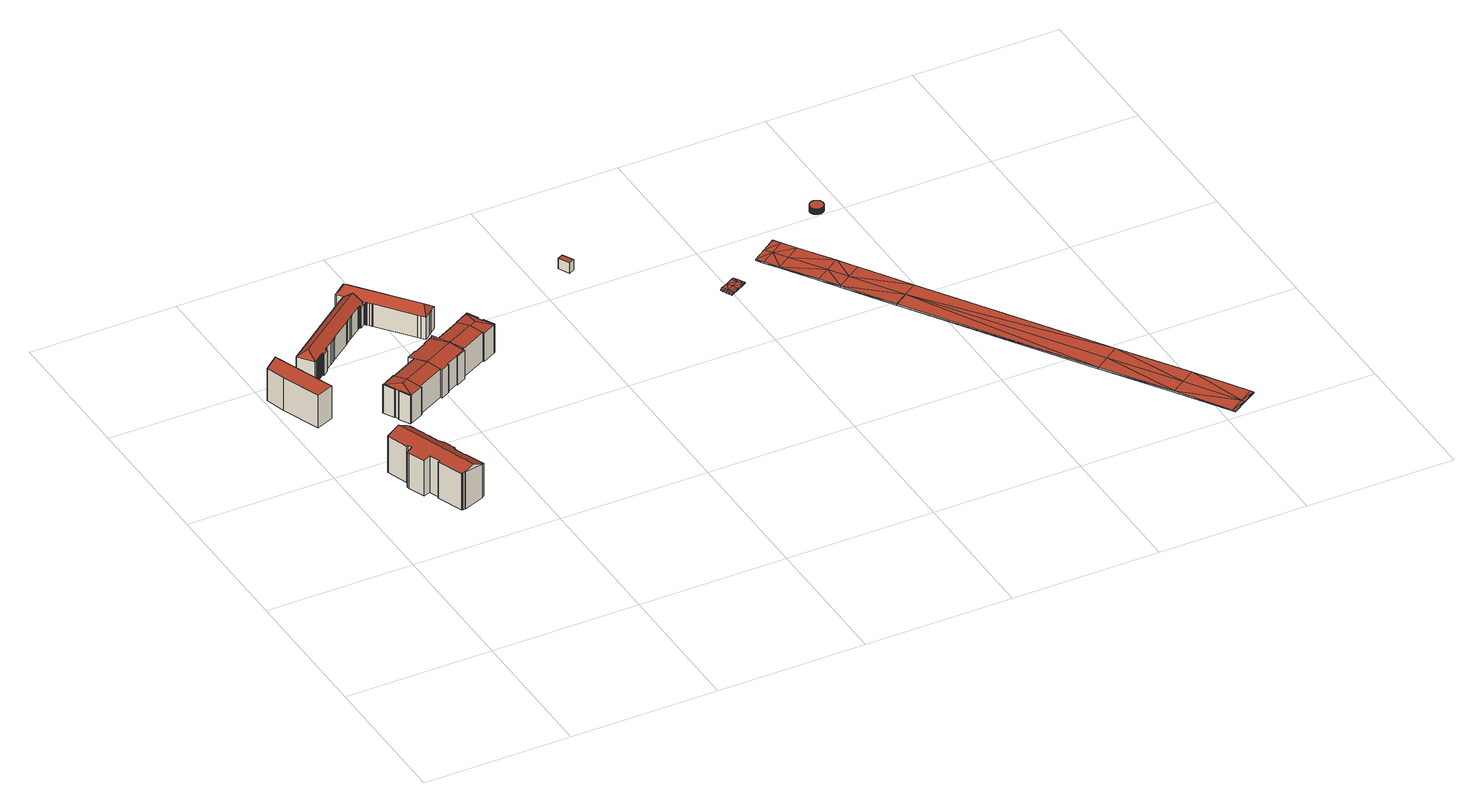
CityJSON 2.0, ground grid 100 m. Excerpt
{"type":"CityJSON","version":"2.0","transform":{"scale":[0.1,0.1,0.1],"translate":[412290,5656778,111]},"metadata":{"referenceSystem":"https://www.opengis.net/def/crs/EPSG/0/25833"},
"CityObjects":{
"building1":{"type":"Building","attributes":{"name":"Landespolizeipräsidium","Dachtyp_tdc":"tdcPolyFlatRoof","Gemeindeschluessel":14612000,"Dachneigung":0,"QualitaetDacherkennung":48,"Geometrietyp2DReferenz":"3000","measuredHeight":23.71,"function":"31001_3071","roofType":"1000"},"geometry":[{"type":"Solid","lod":"2","boundaries":[[[[0,1,2,3,4]],[[5,6,1,0]],[[6,7,2,1]],[[7,8,3,2]],[[8,9,4,3]],[[9,5,0,4]],[[9,8,7,6,5]]]],"semantics":{"surfaces":[{"type":"GroundSurface"},{"type":"WallSurface"},{"type":"RoofSurface"}],"values":[[0,1,1,1,1,1,2]]}}]},
"building2":{"type":"Building","attributes":{"name":"Sächsisches Staatsministerium für Regionalentwicklung","Dachtyp_tdc":"tdcFreeFormRoof","Gemeindeschluessel":14612000,"Dachneigung":30.03,"QualitaetDacherkennung":13,"Geometrietyp2DReferenz":"3000","measuredHeight":29.09,"function":"31001_3010","roofType":"5000"},"geometry":[{"type":"Solid","lod":"2","boundaries":[[[[10,11,12,13]],[[11,14,15,12]],[[14,16,17,15]],[[16,18,19,17]],[[18,20,21,19]],[[20,22,23,21]],[[22,24,25,23]],[[24,26,27,25]],[[26,28,29,27]],[[28,30,31,29]],[[30,32,33,31]],[[32,34,35,33]],[[34,36,37,35]],[[36,38,39,37]],[[38,40,41,39]],[[40,42,43,41]],[[42,44,45,43]],[[44,46,47,45]],[[46,48,49,47]],[[48,50,51,49]],[[50,52,53,51]],[[52,54,55,53]],[[54,56,57,55]],[[56,58,59,57]],[[58,60,61,59]],[[60,62,63,61]],[[62,64,65,63]],[[64,66,67,65]],[[66,68,69,67]],[[68,70,71,69]],[[70,72,73,71]],[[72,74,75,73]],[[74,76,77,75]],[[76,78,79,77]],[[78,80,81,79]],[[80,82,83,81]],[[82,84,85,83]],[[84,86,87,85]],[[86,88,89,87]],[[88,90,91,89]],[[90,92,93,91]],[[92,94,95,93]],[[94,96,97,95]],[[96,98,99,97]],[[98,100,101,99]],[[100,102,103,101]],[[102,104,105,103]],[[104,106,107,105]],[[106,108,109,107]],[[108,110,111,109]],[[110,112,113,111]],[[112,114,115,113]],[[114,116,117,115]],[[116,118,119,117]],[[118,120,121,119]],[[120,122,123,121]],[[122,124,125,123]],[[124,126,127,125]],[[126,128,129,127]],[[128,130,131,129]],[[130,132,133,131]],[[132,134,135,133]],[[134,136,137,135]],[[136,138,139,137]],[[138,140,141,139]],[[140,142,143,141]],[[142,144,145,143]],[[144,146,147,145]],[[146,148,149,147]],[[148,150,151,149]],[[150,152,153,151]],[[152,154,155,153]],[[154,156,157,155]],[[156,158,159,157]],[[158,160,161,159]],[[160,162,163,161]],[[162,164,165,163]],[[164,166,167,165]],[[166,168,169,167]],[[168,10,13,169]],[[154,152,150,148,146,144,142,140,138,136,134,132,130,128,170,171,164,162,160,158,156]],[[170,126,124,122,120,118,116,114,112,110,108,106,104,102,100,98,96,94,92,90,88,86,84,82,80,78,76,74,72,70,68,66,64,62,60,58,56,54,52,50,48,46,44,42,40,38,36,34,32,30,28,26,24,22,20,18,16,14,11,10,168,166,171]],[[166,164,171]],[[128,126,170]],[[13,12,15,17,19,21,23,25,27,29,31,33,35,37,39,41,43,45,47,49,51,53,55,57,59,61,63,65,67,69,71,73,75,77,79,81,83,85,87,89,91,93,95,97,99,101,103,105,107,109,111,113,115,117,119,121,123,125,127,129,131,133,135,137,139,141,143,145,147,149,151,153,155,157,159,161,163,165,167,169]]]],"semantics":{"surfaces":[{"type":"WallSurface"},{"type":"RoofSurface"},{"type":"GroundSurface"}],"values":[[0,0,0,0,0,0,0,0,0,0,0,0,0,0,0,0,0,0,0,0,0,0,0,0,0,0,0,0,0,0,0,0,0,0,0,0,0,0,0,0,0,0,0,0,0,0,0,0,0,0,0,0,0,0,0,0,0,0,0,0,0,0,0,0,0,0,0,0,0,0,0,0,0,0,0,0,0,0,0,0,1,1,0,0,2]]}}]},
"building3":{"type":"Building","attributes":{"name":"Sächsisches Staatsministerium des Innern","Dachtyp_tdc":"tdcHipAndGableRoof","Gemeindeschluessel":14612000,"Dachneigung":36.88,"QualitaetDacherkennung":78,"Geometrietyp2DReferenz":"3000","measuredHeight":21.02,"function":"31001_3010","roofType":"5000"},"geometry":[{"type":"Solid","lod":"2","boundaries":[[[[172,173,174,175]],[[173,176,177,174]],[[176,178,179,177]],[[178,180,181,179]],[[180,182,183,181]],[[182,184,185,183]],[[186,187,188,189]],[[187,190,191,188]],[[190,192,193,191]],[[192,194,195,193]],[[194,196,197,195]],[[196,198,199,197]],[[198,200,201,199]],[[200,202,203,201]],[[202,204,205,203]],[[204,206,207,205]],[[206,208,209,207]],[[208,210,211,209]],[[210,212,213,211]],[[212,214,215,213]],[[214,216,217,215]],[[216,218,219,217]],[[218,220,221,219]],[[220,222,223,221]],[[222,224,225,223]],[[224,226,227,225]],[[226,228,229,227]],[[228,230,231,229]],[[230,232,233,231]],[[184,186,189,185]],[[232,234,235,233]],[[234,236,237,235]],[[236,238,239,237]],[[238,240,241,239]],[[240,242,243,241]],[[242,244,245,243]],[[244,246,247,245]],[[246,248,249,247]],[[248,250,251,249]],[[250,252,253,251]],[[252,172,175,253]],[[248,246,254]],[[246,244,242,240,238,236,234,232,230,228,226,224,222,220,218,216,214,212,210,208,206,204,202,200,198,196,194,192,190,187,186,184,182,180,178,254]],[[178,176,173,172,252,250,248,254]],[[175,174,177,179,181,183,185,189,188,191,193,195,197,199,201,203,205,207,209,211,213,215,217,219,221,223,225,227,229,231,233,235,237,239,241,243,245,247,249,251,253]]]],"semantics":{"surfaces":[{"type":"WallSurface"},{"type":"RoofSurface"},{"type":"GroundSurface"}],"values":[[0,0,0,0,0,0,0,0,0,0,0,0,0,0,0,0,0,0,0,0,0,0,0,0,0,0,0,0,0,0,0,0,0,0,0,0,0,0,0,0,0,1,1,1,2]]}}]},
"building4":{"type":"Building","attributes":{"name":"Sächsisches Staatsministerium für Wissenschaft und Kunst","Gemeindeschluessel":14612000,"Geometrietyp2DReferenz":"3000","function":"31001_3010","roofType":"9999"},"children":["building4-1","building4-2","building4-3","building4-4","building4-5","building4-6","building4-7","building4-8","building4-9","building4-10","building4-11"]},
"building4-1":{"type":"BuildingPart","attributes":{"Dachtyp_tdc":"tdcGableRoof","Dachneigung":10.05,"QualitaetDacherkennung":56,"Geometrietyp2DReferenz":"3000","measuredHeight":22.48,"roofType":"3100"},"parents":["building4"],"geometry":[{"type":"MultiSurface","lod":"2","boundaries":[[[255,256,257,258]],[[259,260,261,262]],[[260,263,264,261]],[[263,265,266,264]],[[265,267,268,266]],[[267,269,270,268]],[[271,272,273,274]],[[275,269,267,265,263,260,259,256,255,276,277]],[[277,278,279,280,281,282,283,284,285,286,271,274,275]],[[272,287,288,289,290,291,292,293,294,258,257,262,261,264,266,268,270,295,296,273]],[[271,286,287,272]],[[286,285,288,287]],[[285,284,289,288]],[[284,283,290,289]],[[283,282,291,290]],[[282,281,297,292,291]]],"semantics":{"surfaces":[{"type":"WallSurface"},{"type":"RoofSurface"},{"type":"GroundSurface"}],"values":[0,0,0,0,0,0,0,1,1,2,0,0,0,0,0,0]}}]},
"building4-2":{"type":"BuildingPart","attributes":{"Dachtyp_tdc":"tdcGableRoof","Dachneigung":10.01,"QualitaetDacherkennung":70,"Geometrietyp2DReferenz":"3000","measuredHeight":22.45,"roofType":"3100"},"parents":["building4"],"geometry":[{"type":"MultiSurface","lod":"2","boundaries":[[[298,299,300,301]],[[299,302,303,300]],[[302,274,273,303]],[[269,267,268,270]],[[267,304,305,268]],[[306,274,302,299,298,307]],[[307,304,267,269,275,306]],[[305,308,301,300,303,273,296,295,270,268]]],"semantics":{"surfaces":[{"type":"WallSurface"},{"type":"RoofSurface"},{"type":"GroundSurface"}],"values":[0,0,0,0,0,1,1,2]}}]},
"building4-3":{"type":"BuildingPart","attributes":{"Dachtyp_tdc":"tdcFreeFormRoof","Dachneigung":45.56,"QualitaetDacherkennung":24,"Geometrietyp2DReferenz":"3000","measuredHeight":21.13,"roofType":"5000"},"parents":["building4"],"geometry":[{"type":"MultiSurface","lod":"2","boundaries":[[[309,310,311,312,313]],[[310,314,315,311]],[[314,316,317,318,315]],[[319,316,314]],[[320,319,314,310]],[[320,310,309]],[[319,320,309,316]],[[312,311,315,318]]],"semantics":{"surfaces":[{"type":"WallSurface"},{"type":"RoofSurface"},{"type":"GroundSurface"}],"values":[0,0,0,1,1,1,1,2]}}]},
"building4-4":{"type":"BuildingPart","attributes":{"Dachtyp_tdc":"tdcFreeFormRoof","Dachneigung":44.05,"QualitaetDacherkennung":21,"Geometrietyp2DReferenz":"3000","measuredHeight":21.15,"roofType":"5000"},"parents":["building4"],"geometry":[{"type":"MultiSurface","lod":"2","boundaries":[[[321,322,323,324,325]],[[326,327,328,329,330]],[[327,321,325,328]],[[331,327,326]],[[332,331,326,322]],[[332,322,321]],[[331,332,321,327]],[[325,324,329,328]]],"semantics":{"surfaces":[{"type":"WallSurface"},{"type":"RoofSurface"},{"type":"GroundSurface"}],"values":[0,0,0,1,1,1,1,2]}}]},
"building4-5":{"type":"BuildingPart","attributes":{"Dachtyp_tdc":"tdcHipAndGableRoof","Dachneigung":10.04,"QualitaetDacherkennung":52,"Geometrietyp2DReferenz":"3000","measuredHeight":22.48,"roofType":"5000"},"parents":["building4"],"geometry":[{"type":"MultiSurface","lod":"2","boundaries":[[[333,298,301,334]],[[304,335,336,305]],[[335,313,312,336]],[[317,330,329,318]],[[323,337,338,324]],[[337,339,340,338]],[[339,333,334,340]],[[323,330,317,313,341]],[[313,335,304,307,341]],[[307,298,333,339,337,323,341]],[[334,301,308,305,336,312,318,329,324,338,340]]],"semantics":{"surfaces":[{"type":"WallSurface"},{"type":"RoofSurface"},{"type":"GroundSurface"}],"values":[0,0,0,0,0,0,0,1,1,1,2]}}]},
"building4-6":{"type":"BuildingPart","attributes":{"Dachtyp_tdc":"tdcFreeFormRoof","Dachneigung":40.74,"QualitaetDacherkennung":33,"Geometrietyp2DReferenz":"3000","measuredHeight":21.08,"roofType":"5000"},"parents":["building4"],"geometry":[{"type":"MultiSurface","lod":"2","boundaries":[[[342,343,344,345,346]],[[343,347,348,344]],[[347,349,350,351,348]],[[352,349,347]],[[353,352,347,343]],[[353,343,342]],[[352,353,342,349]],[[345,344,348,351]]],"semantics":{"surfaces":[{"type":"WallSurface"},{"type":"RoofSurface"},{"type":"GroundSurface"}],"values":[0,0,0,1,1,1,1,2]}}]},
"building4-7":{"type":"BuildingPart","attributes":{"Dachtyp_tdc":"tdcFreeFormRoof","Dachneigung":37.16,"QualitaetDacherkennung":34,"Geometrietyp2DReferenz":"3000","measuredHeight":21.09,"roofType":"5000"},"parents":["building4"],"geometry":[{"type":"MultiSurface","lod":"2","boundaries":[[[354,355,356,357]],[[355,358,359,360,356]],[[361,362,363,364,365]],[[362,354,357,363]],[[358,355,366]],[[355,354,362,367,366]],[[362,361,367]],[[361,358,366,367]],[[357,356,360,364,363]]],"semantics":{"surfaces":[{"type":"WallSurface"},{"type":"RoofSurface"},{"type":"GroundSurface"}],"values":[0,0,0,0,1,1,1,1,2]}}]},
"building4-8":{"type":"BuildingPart","attributes":{"Dachtyp_tdc":"tdcHipAndGableRoof","Dachneigung":10.09,"QualitaetDacherkennung":54,"Geometrietyp2DReferenz":"3000","measuredHeight":22.41,"roofType":"5000"},"parents":["building4"],"geometry":[{"type":"MultiSurface","lod":"2","boundaries":[[[368,369,370,371]],[[369,346,345,370]],[[350,365,364,351]],[[359,372,373,360]],[[372,374,375,373]],[[359,365,350,346,376]],[[346,369,368,377,378,376]],[[378,374,372,359,376]],[[379,371,370,345,351,364,360,373,375]]],"semantics":{"surfaces":[{"type":"WallSurface"},{"type":"RoofSurface"},{"type":"GroundSurface"}],"values":[0,0,0,0,0,1,1,1,2]}}]},
"building4-9":{"type":"BuildingPart","attributes":{"Dachtyp_tdc":"tdcGableRoof","Dachneigung":10,"QualitaetDacherkennung":72,"Geometrietyp2DReferenz":"3000","measuredHeight":22.41,"roofType":"3100"},"parents":["building4"],"geometry":[{"type":"MultiSurface","lod":"2","boundaries":[[[374,380,381,375]],[[382,383,384,385]],[[383,386,368,371,384]],[[387,388,386,383,382,389]],[[374,378,388,387,390,380]],[[375,381,385,384,371,379]]],"semantics":{"surfaces":[{"type":"WallSurface"},{"type":"RoofSurface"},{"type":"GroundSurface"}],"values":[0,0,0,1,1,2]}}]},
"building4-10":{"type":"BuildingPart","attributes":{"Dachtyp_tdc":"tdcPolyFlatRoof","Dachneigung":0,"QualitaetDacherkennung":27,"Geometrietyp2DReferenz":"3000","measuredHeight":21,"roofType":"1000"},"parents":["building4"],"geometry":[{"type":"MultiSurface","lod":"2","boundaries":[[[391,392,393,257,256]],[[392,394,395,393]],[[394,396,259,262,395]],[[396,394,392,391]],[[257,393,395,262]]],"semantics":{"surfaces":[{"type":"WallSurface"},{"type":"RoofSurface"},{"type":"GroundSurface"}],"values":[0,0,0,1,2]}}]},
"building4-11":{"type":"BuildingPart","attributes":{"Dachtyp_tdc":"tdcFreeFormRoof","Dachneigung":77.67,"QualitaetDacherkennung":35,"Geometrietyp2DReferenz":"3000","measuredHeight":22.36,"roofType":"5000"},"parents":["building4"],"geometry":[{"type":"MultiSurface","lod":"2","boundaries":[[[397,398,382,385,399]],[[400,401,255,258,381,380]],[[297,402,403,292]],[[402,397,399,403]],[[404,278,405,276,401,406,407]],[[401,400,406]],[[400,390,389,398,397,407,406]],[[397,402,297,280,404,407]],[[399,385,381,258,294,293,292,403]]],"semantics":{"surfaces":[{"type":"WallSurface"},{"type":"RoofSurface"},{"type":"GroundSurface"}],"values":[0,0,0,0,1,1,1,1,2]}}]},
"building5":{"type":"Building","attributes":{"name":"Staatsbetrieb Sächsisches Immobilien- und Baumanagement","Dachtyp_tdc":"tdcFreeFormRoof","Gemeindeschluessel":14612000,"Dachneigung":37.52,"QualitaetDacherkennung":80,"Geometrietyp2DReferenz":"3000","measuredHeight":21.15,"function":"31001_3010","roofType":"5000"},"geometry":[{"type":"Solid","lod":"2","boundaries":[[[[408,409,410,411]],[[409,412,413,410]],[[412,414,415,413]],[[414,416,417,415]],[[416,418,419,417]],[[418,420,421,419]],[[420,422,423,421]],[[422,424,425,423]],[[424,426,427,425]],[[426,428,429,427]],[[428,430,431,429]],[[430,432,433,431]],[[432,434,435,433]],[[434,436,437,435]],[[436,438,439,437]],[[438,440,441,439]],[[440,442,443,441]],[[442,444,445,443]],[[444,446,447,445]],[[446,448,449,447]],[[448,450,181,449]],[[450,451,177,181]],[[451,408,411,177]],[[452,412,409]],[[424,422,453,454,428,426]],[[430,454,453,452,409,408,451,450,448,446,444,442,440,438,436,434,432]],[[453,422,420,418,416,414,412,452]],[[430,428,454]],[[411,410,413,415,417,419,421,423,425,427,429,431,433,435,437,439,441,443,445,447,449,181,177]]]],"semantics":{"surfaces":[{"type":"WallSurface"},{"type":"RoofSurface"},{"type":"GroundSurface"}],"values":[[0,0,0,0,0,0,0,0,0,0,0,0,0,0,0,0,0,0,0,0,0,0,0,1,1,1,1,0,2]]}}]},
"building6":{"type":"Building","attributes":{"Dachtyp_tdc":"tdcPolyFlatRoof","Gemeindeschluessel":14612000,"Dachneigung":0,"QualitaetDacherkennung":51,"Geometrietyp2DReferenz":"3000","measuredHeight":7.57,"function":"31001_9998","roofType":"1000"},"geometry":[{"type":"Solid","lod":"2","boundaries":[[[[455,456,457,458]],[[456,459,460,457]],[[459,461,462,460]],[[461,455,458,462]],[[461,459,456,455]],[[458,457,460,462]]]],"semantics":{"surfaces":[{"type":"WallSurface"},{"type":"RoofSurface"},{"type":"GroundSurface"}],"values":[[0,0,0,0,1,2]]}}]},
"building7":{"type":"Building","attributes":{"gemHoehe":0,"BauwerkHoehe":1,"Breite":8.5,"BodenHoehe":111.35,"Erfassungsdatum_Objekt":"2022-03-29","Gemeindeschluessel":"14612000","Geometrietyp2DReferenz":"3000","measuredHeight":1,"function":"53001_1800"},"geometry":[{"type":"MultiSurface","lod":"2","boundaries":[[[463,464,465]],[[463,465,466]],[[466,465,467]],[[467,465,468]],[[467,468,469]],[[467,469,470]],[[470,469,471]],[[471,469,472]],[[464,473,474]],[[464,474,465]],[[465,474,475]],[[465,475,468]],[[468,475,476]],[[468,476,477]],[[468,477,478]],[[468,478,469]],[[469,478,472]],[[472,478,479]],[[464,463,480]],[[464,480,481]],[[463,466,482]],[[463,482,480]],[[466,467,483]],[[466,483,482]],[[467,470,484]],[[467,484,483]],[[470,471,485]],[[470,485,484]],[[471,472,486]],[[471,486,485]],[[472,479,487]],[[472,487,486]],[[479,478,488]],[[479,488,487]],[[478,477,489]],[[478,489,488]],[[477,476,490]],[[477,490,489]],[[476,475,491]],[[476,491,490]],[[475,474,492]],[[475,492,491]],[[474,473,493]],[[474,493,492]],[[473,464,481]],[[473,481,493]],[[494,481,480]],[[482,494,480]],[[483,494,482]],[[495,494,483]],[[496,495,483]],[[484,496,483]],[[485,496,484]],[[486,496,485]],[[492,493,481]],[[494,492,481]],[[491,492,494]],[[495,491,494]],[[490,491,495]],[[489,490,495]],[[488,489,495]],[[496,488,495]],[[486,488,496]],[[487,488,486]]],"semantics":{"surfaces":[{"type":"RoofSurface"},{"type":"WallSurface"},{"type":"GroundSurface"}],"values":[0,0,0,0,0,0,0,0,0,0,0,0,0,0,0,0,0,0,1,1,1,1,1,1,1,1,1,1,1,1,1,1,1,1,1,1,1,1,1,1,1,1,1,1,1,1,2,2,2,2,2,2,2,2,2,2,2,2,2,2,2,2,2,2]}}]},
"building8":{"type":"Building","attributes":{"name":"Albertbrücke","Erfassungsdatum_Objekt":"2022-03-29","BodenHoehe":114.48,"gemHoehe":0,"BauwerkHoehe":1,"Breite":22,"Gemeindeschluessel":"14612000","Geometrietyp2DReferenz":"3000","measuredHeight":1,"function":"53001_1800"},"geometry":[{"type":"MultiSurface","lod":"2","boundaries":[[[497,498,499]],[[497,499,500]],[[501,497,500]],[[501,500,502]],[[503,504,501]],[[503,501,502]],[[505,506,507]],[[507,506,508]],[[507,508,503]],[[503,508,504]],[[509,505,507]],[[509,507,510]],[[511,512,509]],[[511,509,510]],[[513,512,511]],[[513,511,514]],[[515,513,516]],[[516,513,514]],[[517,515,516]],[[517,516,518]],[[500,499,519]],[[500,519,520]],[[502,500,521]],[[502,521,522]],[[521,500,520]],[[503,502,523]],[[523,502,524]],[[524,502,522]],[[507,503,523]],[[507,523,525]],[[510,507,525]],[[510,525,526]],[[510,526,527]],[[511,510,528]],[[528,510,529]],[[529,510,527]],[[514,511,528]],[[514,528,530]],[[516,514,531]],[[516,531,532]],[[531,514,530]],[[518,516,532]],[[518,532,533]],[[499,498,534]],[[499,534,535]],[[498,497,536]],[[498,536,534]],[[497,501,537]],[[497,537,536]],[[501,504,538]],[[501,538,537]],[[504,508,539]],[[504,539,538]],[[508,506,540]],[[508,540,539]],[[506,505,541]],[[506,541,540]],[[505,509,542]],[[505,542,541]],[[509,512,543]],[[509,543,542]],[[512,513,544]],[[512,544,543]],[[513,515,545]],[[513,545,544]],[[515,517,546]],[[515,546,545]],[[517,518,547]],[[517,547,546]],[[518,533,548]],[[518,548,547]],[[533,532,549]],[[533,549,548]],[[532,531,550]],[[532,550,549]],[[531,530,551]],[[531,551,550]],[[530,528,552]],[[530,552,551]],[[528,529,553]],[[528,553,552]],[[529,527,554]],[[529,554,553]],[[527,526,555]],[[527,555,554]],[[526,525,556]],[[526,556,555]],[[525,523,557]],[[525,557,556]],[[523,524,558]],[[523,558,557]],[[524,522,559]],[[524,559,558]],[[522,521,560]],[[522,560,559]],[[521,520,561]],[[521,561,560]],[[520,519,562]],[[520,562,561]],[[519,499,535]],[[519,535,562]],[[558,563,557]],[[559,563,558]],[[557,564,565]],[[556,557,565]],[[556,565,566]],[[555,556,566]],[[554,555,566]],[[552,566,567]],[[553,566,552]],[[554,566,553]],[[552,567,568]],[[551,552,568]],[[550,568,569]],[[549,550,569]],[[551,568,550]],[[549,569,547]],[[548,549,547]],[[570,535,536]],[[570,536,537]],[[563,570,537]],[[537,538,564]],[[563,537,564]],[[565,540,541]],[[539,540,565]],[[564,539,565]],[[538,539,564]],[[565,541,542]],[[566,565,542]],[[542,543,567]],[[566,542,567]],[[567,543,544]],[[568,567,544]],[[569,544,545]],[[568,544,569]],[[569,545,546]],[[547,569,546]],[[562,535,570]],[[561,562,570]],[[560,570,563]],[[559,560,563]],[[561,570,560]],[[557,563,564]],[[535,534,536]]],"semantics":{"surfaces":[{"type":"RoofSurface"},{"type":"WallSurface"},{"type":"GroundSurface"}],"values":[0,0,0,0,0,0,0,0,0,0,0,0,0,0,0,0,0,0,0,0,0,0,0,0,0,0,0,0,0,0,0,0,0,0,0,0,0,0,0,0,0,0,0,1,1,1,1,1,1,1,1,1,1,1,1,1,1,1,1,1,1,1,1,1,1,1,1,1,1,1,1,1,1,1,1,1,1,1,1,1,1,1,1,1,1,1,1,1,1,1,1,1,1,1,1,1,1,1,1,1,1,2,2,2,2,2,2,2,2,2,2,2,2,2,2,2,2,2,2,2,2,2,2,2,2,2,2,2,2,2,2,2,2,2,2,2,2,2,2,2,2,2,2,2]}}]},
"building9":{"type":"Building","attributes":{"Dachtyp_tdc":"tdcPolyFlatRoof","Gemeindeschluessel":14612000,"Dachneigung":0,"QualitaetDacherkennung":85,"Geometrietyp2DReferenz":"3000","measuredHeight":4,"function":"31001_9998","roofType":"1000"},"geometry":[{"type":"Solid","lod":"2","boundaries":[[[[571,572,573,574]],[[572,575,576,573]],[[575,577,578,576]],[[577,579,580,578]],[[579,581,582,580]],[[581,583,584,582]],[[583,585,586,584]],[[585,587,588,586]],[[587,589,590,588]],[[589,591,592,590]],[[591,593,594,592]],[[593,595,596,594]],[[595,597,598,596]],[[597,599,600,598]],[[599,601,602,600]],[[601,603,604,602]],[[603,605,606,604]],[[605,607,608,606]],[[607,609,610,608]],[[609,611,612,610]],[[611,613,614,612]],[[613,615,616,614]],[[615,617,618,616]],[[617,619,620,618]],[[619,621,622,620]],[[621,623,624,622]],[[623,625,626,624]],[[625,627,628,626]],[[627,629,630,628]],[[629,631,632,630]],[[631,633,634,632]],[[633,635,636,634]],[[635,637,638,636]],[[637,639,640,638]],[[639,641,642,640]],[[641,643,644,642]],[[643,645,646,644]],[[645,647,648,646]],[[647,649,650,648]],[[649,651,652,650]],[[651,653,654,652]],[[653,655,656,654]],[[655,657,658,656]],[[657,659,660,658]],[[659,661,662,660]],[[661,663,664,662]],[[663,665,666,664]],[[665,667,668,666]],[[667,669,670,668]],[[669,671,672,670]],[[671,673,674,672]],[[673,675,676,674]],[[675,677,678,676]],[[677,679,680,678]],[[679,681,682,680]],[[681,683,684,682]],[[683,685,686,684]],[[685,687,688,686]],[[687,689,690,688]],[[689,691,692,690]],[[691,693,694,692]],[[693,695,696,694]],[[695,697,698,696]],[[697,699,700,698]],[[699,701,702,700]],[[701,703,704,702]],[[703,705,706,704]],[[705,707,708,706]],[[707,709,710,708]],[[709,711,712,710]],[[711,713,714,712]],[[713,715,716,714]],[[715,717,718,716]],[[717,719,720,718]],[[719,721,722,720]],[[721,723,724,722]],[[723,725,726,724]],[[725,727,728,726]],[[727,729,730,728]],[[729,731,732,730]],[[731,733,734,732]],[[733,735,736,734]],[[735,737,738,736]],[[737,739,740,738]],[[739,571,574,740]],[[739,737,735,733,731,729,727,725,723,721,719,717,715,713,711,709,707,705,703,701,699,697,695,693,691,689,687,685,683,681,679,677,675,673,671,669,667,665,663,661,659,657,655,653,651,649,647,645,643,641,639,637,635,633,631,629,627,625,623,621,619,617,615,613,611,609,607,605,603,601,599,597,595,593,591,589,587,585,583,581,579,577,575,572,571]],[[574,573,576,578,580,582,584,586,588,590,592,594,596,598,600,602,604,606,608,610,612,614,616,618,620,622,624,626,628,630,632,634,636,638,640,642,644,646,648,650,652,654,656,658,660,662,664,666,668,670,672,674,676,678,680,682,684,686,688,690,692,694,696,698,700,702,704,706,708,710,712,714,716,718,720,722,724,726,728,730,732,734,736,738,740]]]],"semantics":{"surfaces":[{"type":"WallSurface"},{"type":"RoofSurface"},{"type":"GroundSurface"}],"values":[[0,0,0,0,0,0,0,0,0,0,0,0,0,0,0,0,0,0,0,0,0,0,0,0,0,0,0,0,0,0,0,0,0,0,0,0,0,0,0,0,0,0,0,0,0,0,0,0,0,0,0,0,0,0,0,0,0,0,0,0,0,0,0,0,0,0,0,0,0,0,0,0,0,0,0,0,0,0,0,0,0,0,0,0,0,1,2]]}}]}
},
"vertices":[
[263,2518,29],[143,2471,29],[48,2725,29],[7,2860,29],[105,2940,29],[263,2518,267],[143,2471,267],[48,2725,267],[7,2860,267],[105,2940,267],
[479,1943,266],[481,1938,266],[481,1938,29],[479,1943,29],[484,1939,264],[484,1939,29],[537,1799,264],[537,1799,29],[534,1798,266],[534,1798,29],[562,1723,266],[562,1723,29],[565,1724,264],[565,1724,29],[566,1722,264],[566,1722,29],[568,1721,263],[568,1721,29],[569,1719,263],[569,1719,29],[570,1718,262],[570,1718,29],[572,1717,262],[572,1717,29],[575,1715,261],[575,1715,29],[576,1715,260],[576,1715,29],[578,1714,259],[578,1714,29],[580,1713,258],[580,1713,29],[582,1713,257],[582,1713,29],[586,1713,255],[586,1713,29],[589,1713,253],[589,1713,29],[590,1713,253],[590,1713,29],[592,1712,252],[592,1712,29],[593,1708,252],[593,1708,29],[597,1710,250],[597,1710,29],[599,1705,250],[599,1705,29],[601,1705,248],[601,1705,29],[604,1699,248],[604,1699,29],[602,1698,249],[602,1698,29],[621,1647,249],[621,1647,29],[623,1648,248],[623,1648,29],[626,1641,248],[626,1641,29],[624,1641,249],[624,1641,29],[625,1637,249],[625,1637,29],[621,1636,252],[621,1636,29],[623,1631,252],[623,1631,29],[622,1630,252],[622,1630,29],[620,1629,254],[620,1629,29],[619,1628,255],[619,1628,29],[617,1627,256],[617,1627,29],[616,1625,257],[616,1625,29],[615,1623,258],[615,1623,29],[614,1622,258],[614,1622,29],[613,1620,259],[613,1620,29],[612,1619,260],[612,1619,29],[612,1617,260],[612,1617,29],[611,1615,261],[611,1615,29],[611,1613,262],[611,1613,29],[611,1611,262],[611,1611,29],[611,1610,263],[611,1610,29],[611,1608,263],[611,1608,29],[611,1606,263],[611,1606,29],[611,1604,263],[611,1604,29],[607,1603,266],[607,1603,29],[635,1528,266],[635,1528,29],[641,1530,262],[641,1530,29],[692,1394,262],[692,1394,29],[686,1392,266],[686,1392,29],[689,1386,266],[689,1386,29],[670,1379,277],[670,1379,29],[671,1375,277],[671,1375,29],[530,1323,302],[530,1323,29],[529,1327,302],[529,1327,29],[512,1321,297],[512,1321,29],[509,1327,297],[509,1327,29],[504,1325,296],[504,1325,29],[439,1498,296],[439,1498,29],[449,1501,298],[449,1501,29],[422,1573,298],[422,1573,29],[375,1556,286],[375,1556,29],[333,1668,286],[333,1668,29],[327,1684,286],[327,1684,29],[368,1700,297],[368,1700,29],[356,1732,297],[356,1732,29],[349,1729,295],[349,1729,29],[297,1869,295],[297,1869,29],[301,1870,296],[301,1870,29],[298,1876,296],[298,1876,29],[320,1884,301],[320,1884,29],[320,1885,301],[320,1885,29],[457,1936,280],[457,1936,29],[458,1935,280],[458,1935,29],[602,1350,320],[392,1912,320],
[783,3375,181],[794,3383,181],[794,3383,18],[783,3375,18],[809,3395,181],[809,3395,18],[848,3345,229],[848,3345,18],[889,3295,180],[889,3295,18],[881,3290,180],[881,3290,18],[888,3281,172],[888,3281,18],[861,3261,172],[854,3269,180],[854,3269,18],[861,3261,18],[847,3263,180],[847,3263,18],[844,3261,180],[844,3261,18],[841,3260,180],[841,3260,18],[838,3258,181],[838,3258,18],[765,3202,181],[765,3202,18],[748,3189,181],[748,3189,18],[720,3168,181],[720,3168,18],[704,3156,181],[704,3156,18],[570,3053,180],[570,3053,18],[553,3040,180],[553,3040,18],[526,3019,179],[526,3019,18],[478,2985,181],[478,2985,18],[476,2983,181],[476,2983,18],[473,2981,181],[473,2981,18],[470,2979,181],[470,2979,18],[463,2974,181],[463,2974,18],[470,2965,173],[470,2965,18],[438,2941,172],[438,2941,18],[431,2950,181],[431,2950,18],[424,2943,181],[424,2943,18],[421,2942,181],[421,2942,18],[419,2940,181],[419,2940,18],[416,2938,181],[416,2938,18],[409,2933,181],[409,2933,18],[396,2923,181],[396,2923,18],[384,2913,181],[384,2913,18],[375,2907,181],[375,2907,18],[362,2897,181],[362,2897,18],[347,2886,181],[347,2886,18],[271,2987,181],[271,2987,18],[285,2997,181],[285,2997,18],[772,3366,181],[772,3366,18],[339,2960,229],
[1146,2509,239],[1150,2503,237],[1150,2503,30],[1146,2509,30],[1084,2469,237],[1000,2426,237],[1000,2426,30],[1084,2469,30],[1003,2420,236],[1003,2420,30],[941,2388,236],[941,2388,30],[935,2398,238],[935,2398,30],[935,2399,238],[935,2399,30],[828,2608,230],[828,2608,30],[849,2567,30],[849,2567,238],[893,2482,255],[1139,2523,241],[1104,2591,255],[1069,2658,241],[1042,2711,231],[1041,2713,230],[1039,2717,230],[978,2685,230],[979,2683,230],[981,2680,231],[893,2635,231],[892,2639,230],[892,2639,30],[893,2635,30],[981,2680,30],[979,2683,30],[978,2685,30],[1039,2717,30],[1042,2711,30],[1104,2591,30],[893,2482,30],[892,2482,30],[1039,2717,214],
[660,2468,238],[679,2478,238],[679,2478,30],[660,2468,30],[807,2545,238],[807,2545,30],[747,2301,238],[747,2301,30],[892,2482,255],[704,2384,255],[704,2384,30],
[655,2244,238],[650,2242,238],[650,2242,30],[655,2244,30],[655,2244,237],[611,2318,238],[611,2318,30],[616,2321,238],[616,2321,237],[616,2321,30],[615,2317,241],[651,2245,241],
[558,2422,238],[564,2425,238],[564,2425,237],[564,2425,30],[558,2422,30],[602,2348,238],[596,2345,238],[596,2345,30],[602,2348,30],[602,2348,237],[598,2350,242],[562,2421,241],
[657,2474,237],[657,2474,30],[751,2293,237],[751,2293,30],[615,2452,237],[615,2452,30],[624,2456,237],[624,2456,30],[658,2360,255],
[1342,2829,238],[1348,2831,238],[1348,2831,30],[1342,2829,30],[1342,2829,236],[1386,2757,238],[1386,2757,30],[1380,2754,238],[1380,2754,236],[1380,2754,30],[1382,2758,241],[1347,2827,241],
[1404,2724,238],[1441,2651,238],[1441,2651,30],[1404,2724,30],[1435,2648,238],[1435,2648,236],[1435,2648,30],[1396,2724,238],[1402,2727,238],[1402,2727,30],[1396,2724,30],[1396,2724,236],[1437,2652,241],[1400,2723,241],
[1250,2775,237],[1248,2780,236],[1248,2780,30],[1250,2775,30],[1342,2599,236],[1342,2599,30],[1337,2608,238],[1337,2608,30],[1340,2714,254],[1251,2774,238],[1294,2691,254],[1294,2691,30],
[1151,2512,238],[1151,2512,30],[1064,2679,238],[1113,2704,238],[1113,2704,30],[1064,2679,30],[1250,2775,238],[1107,2596,254],[1293,2692,254],[1074,2660,241],[1141,2532,241],
[1150,2503,240],[1153,2496,240],[1153,2496,30],[1087,2462,240],[1087,2462,30],[1084,2469,240],
[1046,2713,241],[1064,2679,241],[1046,2713,30],[1151,2512,241],[1146,2509,241],[1044,2719,214],[1044,2719,30],[1042,2711,241],[1104,2591,241],[1147,2513,254],[1045,2710,252],
[780,3430,182],[776,3436,182],[776,3436,18],[780,3430,18],[874,3515,180],[874,3515,18],[885,3502,180],[885,3502,18],[891,3495,180],[891,3495,18],[1223,3082,180],[1223,3082,18],[1226,3077,180],[1226,3077,18],[1246,3053,180],[1246,3053,18],[1209,3023,181],[1209,3023,18],[1189,3008,181],[1189,3008,18],[1147,2974,182],[1147,2974,18],[1128,2998,183],[1128,2998,18],[1112,3017,183],[1112,3017,18],[931,3243,183],[931,3243,18],[929,3245,182],[929,3245,18],[927,3247,182],[927,3247,18],[917,3260,182],[917,3260,18],[906,3273,182],[906,3273,18],[904,3276,182],[904,3276,18],[902,3279,183],[902,3279,18],[900,3282,183],[900,3282,18],[889,3295,182],[809,3395,183],[848,3444,230],[1170,3043,230],[1147,2974,183],
[2227,3266,90],[2267,3191,90],[2267,3191,14],[2227,3266,14],[2229,3171,90],[2229,3171,14],[2190,3246,90],[2190,3246,14],
[2948,2602,13],[2968,2565,13],[2986,2574,13],[2966,2612,13],[3006,2633,13],[3026,2596,13],[3074,2623,13],[3053,2660,13],[3070,2669,13],[3091,2632,13],[2988,2527,13],[3006,2537,13],[3046,2558,13],[3046,2559,13],[3047,2559,13],[3095,2586,13],[3112,2595,13],[2948,2602,3],[2968,2565,3],[2966,2612,3],[3006,2633,3],[3053,2660,3],[3070,2669,3],[3091,2632,3],[3112,2595,3],[3095,2586,3],[3047,2559,3],[3046,2559,3],[3046,2558,3],[3006,2537,3],[2988,2527,3],[2986,2574,3],[3026,2596,3],[3074,2623,3],
[5049,27,45],[5060,10,45],[5152,70,45],[5141,86,45],[4833,361,45],[4925,422,45],[4636,848,45],[4545,787,45],[3787,1932,45],[3788,1931,45],[3879,1992,45],[4544,788,45],[3577,2254,45],[3669,2315,45],[3589,2436,45],[3497,2375,45],[3350,2598,45],[3441,2659,45],[3291,2685,45],[3382,2747,45],[3257,2735,45],[3348,2796,45],[5244,129,45],[5234,146,45],[5017,481,45],[5016,482,45],[4728,910,45],[5016,483,45],[3971,2052,45],[3762,2375,45],[3761,2375,45],[3681,2497,45],[3761,2376,45],[3533,2720,45],[3532,2721,45],[3473,2808,45],[3440,2858,45],[5060,10,35],[5152,70,35],[5049,27,35],[4833,361,35],[4545,787,35],[4544,788,35],[3788,1931,35],[3787,1932,35],[3577,2254,35],[3497,2375,35],[3350,2598,35],[3291,2685,35],[3257,2735,35],[3348,2796,35],[3440,2858,35],[3473,2808,35],[3532,2721,35],[3533,2720,35],[3681,2497,35],[3761,2376,35],[3761,2375,35],[3762,2375,35],[3971,2052,35],[4728,910,35],[5016,483,35],[5016,482,35],[5017,481,35],[5234,146,35],[5244,129,35],[4925,422,35],[4636,848,35],[3879,1992,35],[3669,2315,35],[3589,2436,35],[3441,2659,35],[3382,2747,35],[5141,86,35],
[3888,3049,45],[3888,3046,45],[3888,3046,5],[3888,3049,5],[3887,3043,45],[3887,3043,5],[3887,3040,45],[3887,3040,5],[3885,3037,45],[3885,3037,5],[3884,3033,45],[3884,3033,5],[3882,3030,45],[3882,3030,5],[3880,3027,45],[3880,3027,5],[3878,3025,45],[3878,3025,5],[3876,3022,45],[3876,3022,5],[3874,3020,45],[3874,3020,5],[3873,3019,45],[3873,3019,5],[3870,3017,45],[3870,3017,5],[3866,3015,45],[3866,3015,5],[3862,3013,45],[3862,3013,5],[3859,3012,45],[3859,3012,5],[3855,3011,45],[3855,3011,5],[3852,3010,45],[3852,3010,5],[3849,3009,45],[3849,3009,5],[3844,3009,45],[3844,3009,5],[3839,3009,45],[3839,3009,5],[3835,3010,45],[3835,3010,5],[3832,3010,45],[3832,3010,5],[3829,3011,45],[3829,3011,5],[3825,3013,45],[3825,3013,5],[3821,3015,45],[3821,3015,5],[3818,3017,45],[3818,3017,5],[3815,3018,45],[3815,3018,5],[3813,3020,45],[3813,3020,5],[3811,3023,45],[3811,3023,5],[3808,3025,45],[3808,3025,5],[3807,3027,45],[3807,3027,5],[3805,3030,45],[3805,3030,5],[3803,3033,45],[3803,3033,5],[3802,3036,45],[3802,3036,5],[3801,3038,45],[3801,3038,5],[3800,3041,45],[3800,3041,5],[3799,3044,45],[3799,3044,5],[3799,3048,45],[3799,3048,5],[3798,3051,45],[3798,3051,5],[3798,3054,45],[3798,3054,5],[3799,3058,45],[3799,3058,5],[3799,3061,45],[3799,3061,5],[3800,3064,45],[3800,3064,5],[3800,3067,45],[3800,3067,5],[3802,3070,45],[3802,3070,5],[3803,3073,45],[3803,3073,5],[3804,3076,45],[3804,3076,5],[3806,3078,45],[3806,3078,5],[3808,3081,45],[3808,3081,5],[3810,3083,45],[3810,3083,5],[3812,3086,45],[3812,3086,5],[3814,3088,45],[3814,3088,5],[3817,3090,45],[3817,3090,5],[3819,3091,45],[3819,3091,5],[3822,3093,45],[3822,3093,5],[3825,3095,45],[3825,3095,5],[3827,3096,45],[3827,3096,5],[3830,3097,45],[3830,3097,5],[3832,3098,45],[3832,3098,5],[3835,3098,45],[3835,3098,5],[3838,3099,45],[3838,3099,5],[3841,3099,45],[3841,3099,5],[3843,3099,45],[3843,3099,5],[3846,3099,45],[3846,3099,5],[3849,3099,45],[3849,3099,5],[3852,3099,45],[3852,3099,5],[3854,3098,45],[3854,3098,5],[3859,3097,45],[3859,3097,5],[3862,3096,45],[3862,3096,5],[3866,3094,45],[3866,3094,5],[3869,3092,45],[3869,3092,5],[3871,3090,45],[3871,3090,5],[3874,3088,45],[3874,3088,5],[3877,3086,45],[3877,3086,5],[3878,3084,45],[3878,3084,5],[3881,3081,45],[3881,3081,5],[3882,3078,45],[3882,3078,5],[3884,3075,45],[3884,3075,5],[3886,3071,45],[3886,3071,5],[3888,3064,45],[3888,3064,5],[3889,3060,45],[3889,3060,5],[3889,3057,45],[3889,3057,5],[3889,3053,45],[3889,3053,5],[3889,3049,45],[3889,3049,5]
]}
